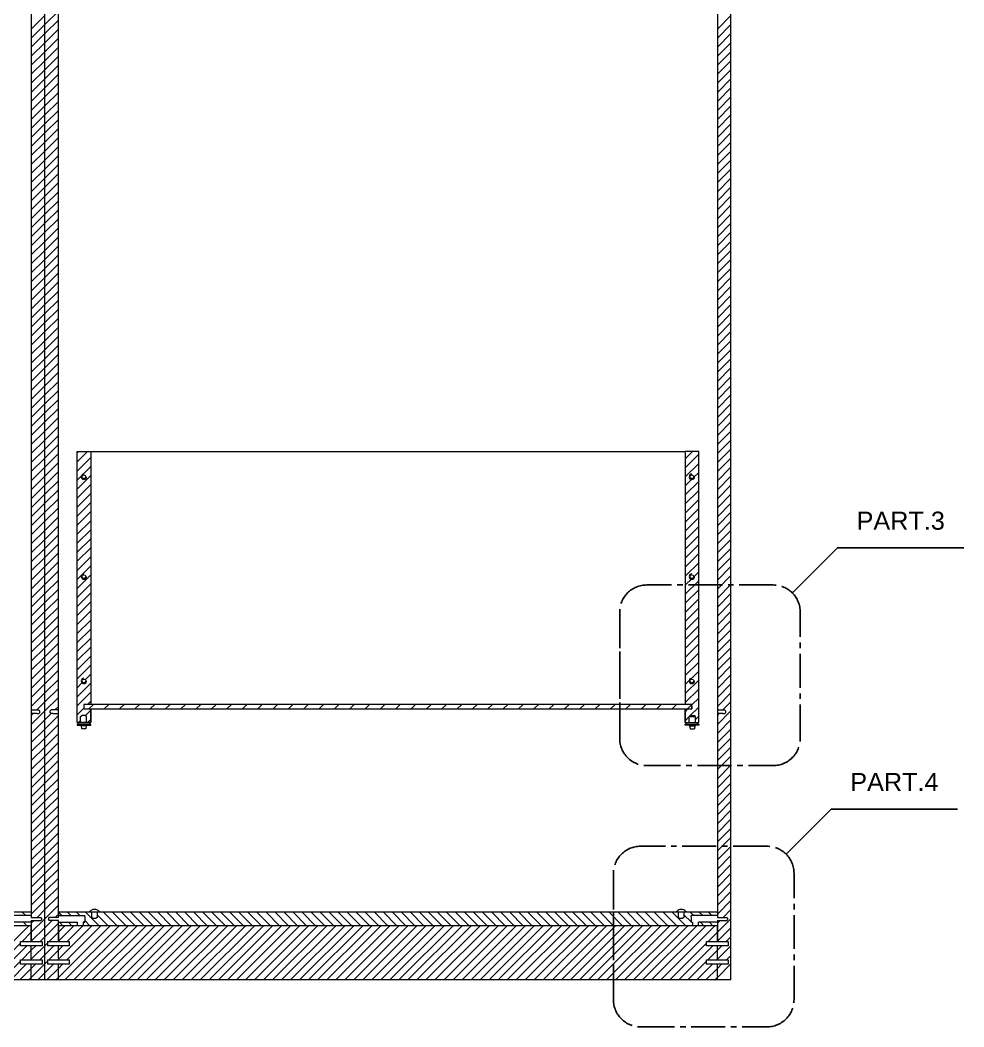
# Model space of a CAD drawing. Header units: millimetres. Extents: x -1233 to 3094, y -223 to 1764.
# Drawn here: x -635.5 to -531, y 1300.2 to 1411.6 of the extents above; entities that cross this region are included whole.
import ezdxf
from ezdxf.enums import TextEntityAlignment as Align

# ---------------------------------------------------------------- set-up
doc = ezdxf.new("R2010")
doc.units = ezdxf.units.MM
doc.linetypes.add('CENTER2', pattern=[1.125, 0.75, -0.125, 0.125, -0.125])
doc.layers.get('0').update_dxf_attribs({"color": 8})
doc.layers.add('A-SECT A-MCUT', color=7, linetype='Continuous', lineweight=35)
for name, color, linetype in [('Campiture', 1, 'Continuous'), ('filatura', 8, 'Continuous'), ('Incastri', 4, 'Continuous')]:
    doc.layers.add(name, color=color, linetype=linetype)
doc.styles.add('ARIAL', font='Arial.ttf')

msp = doc.modelspace()

# ---------------------------------------------------------------- hatches: boundary and pattern name
h = msp.add_hatch()
h.set_pattern_fill('JIS_WOOD', color=175, scale=1.7)
h.set_pattern_definition([(45, (-1202.6232, 522.6886), (-0.85, 0.85), [])])
h.paths.add_polyline_path([(-561.13, 1335.68), (-561.13, 1335.88), (-628.48, 1335.88), (-628.48, 1335.38), (-627.73, 1335.38), (-561.88, 1335.38), (-561.13, 1335.38)])

# ---------------------------------------------------------------- linework, layer by layer
for p, q in [((-632.81, 1311.37), (-632.81, 1506.57)), ((-556.81, 1311.37), (-556.81, 1506.57)), ((-556.81, 1311.37), (-556.81, 1506.57)), ((-634.31, 1505.65), (-634.31, 1334.86)), ((-558.31, 1505.65), (-558.31, 1335.26)), ((-631.31, 1409.72), (-631.31, 1456.64)), ((-631.31, 1408.22), (-631.31, 1409.72)), ((-631.31, 1361.29), (-631.31, 1408.22)), ((-629.23, 1333.88), (-629.23, 1363.88)), ((-629.23, 1363.88), (-627.73, 1363.88)), ((-627.73, 1363.88), (-627.73, 1345.58)), ((-627.73, 1363.88), (-561.88, 1363.88)), ((-560.38, 1363.88), (-561.88, 1363.88)), ((-561.88, 1363.88), (-561.88, 1345.58)), ((-560.38, 1333.88), (-560.38, 1363.88)), ((-631.31, 1359.79), (-631.31, 1361.29)), ((-631.31, 1335.26), (-631.31, 1359.79)), ((-627.73, 1345.58), (-627.73, 1336.68)), ((-561.88, 1345.58), (-561.88, 1336.68)), ((-627.73, 1336.68), (-627.73, 1335.88)), ((-561.88, 1336.68), (-561.88, 1335.88)), ((-634.31, 1334.86), (-634.31, 1312.28)), ((-631.31, 1312.28), (-631.31, 1335.26)), ((-628.48, 1335.38), (-628.48, 1335.38)), ((-627.73, 1335.38), (-627.73, 1334.78)), ((-627.73, 1333.88), (-627.73, 1335.38)), ((-627.73, 1334.78), (-627.73, 1334.58)), ((-627.73, 1334.58), (-627.73, 1334.38)), ((-627.73, 1334.38), (-627.73, 1333.88)), ((-561.88, 1335.38), (-561.88, 1334.78)), ((-561.88, 1333.88), (-561.88, 1335.38)), ((-561.88, 1334.78), (-561.88, 1334.58)), ((-561.88, 1334.58), (-561.88, 1334.38)), ((-561.88, 1334.38), (-561.88, 1333.88)), ((-561.13, 1335.38), (-561.13, 1335.38)), ((-558.31, 1335.26), (-558.31, 1312.28)), ((-627.73, 1333.88), (-629.23, 1333.88)), ((-561.88, 1333.88), (-560.38, 1333.88)), ((-634.31, 1312.87), (-707.31, 1312.87)), ((-631.31, 1312.28), (-631.31, 1312.87)), ((-631.31, 1312.87), (-631.31, 1312.49)), ((-627.81, 1312.87), (-631.31, 1312.87)), ((-558.31, 1312.87), (-631.31, 1312.87)), ((-626.81, 1312.87), (-627.81, 1312.87)), ((-627.61, 1312.87), (-627.81, 1312.87)), ((-634.31, 1311.37), (-707.31, 1311.37)), ((-634.31, 1311.95), (-634.31, 1311.37)), ((-634.31, 1309.64), (-634.31, 1311.37)), ((-634.31, 1311.37), (-634.31, 1309.64)), ((-632.81, 1305.37), (-632.81, 1311.37)), ((-632.81, 1305.37), (-632.81, 1311.37)), ((-631.31, 1311.37), (-631.31, 1311.95)), ((-631.31, 1309.64), (-631.31, 1311.95)), ((-631.31, 1311.37), (-631.31, 1309.64)), ((-631.31, 1311.37), (-631.31, 1309.64)), ((-558.31, 1311.37), (-631.31, 1311.37)), ((-558.31, 1311.95), (-558.31, 1311.37)), ((-558.31, 1309.64), (-558.31, 1311.37)), ((-558.31, 1311.37), (-558.31, 1309.64)), ((-556.81, 1305.37), (-556.81, 1311.37)), ((-556.81, 1305.37), (-556.81, 1311.37)), ((-634.31, 1307.6), (-634.31, 1309.14)), ((-631.31, 1307.77), (-631.31, 1309.14)), ((-558.31, 1307.6), (-558.31, 1309.14)), ((-631.31, 1307.77), (-631.31, 1307.6)), ((-634.31, 1305.37), (-634.31, 1307.1)), ((-631.31, 1305.37), (-631.31, 1307.1)), ((-631.31, 1305.37), (-631.31, 1307.1)), ((-558.31, 1305.37), (-558.31, 1307.1)), ((-632.81, 1305.37), (-708.81, 1305.37)), ((-556.81, 1305.37), (-632.81, 1305.37))]:
    msp.add_line(p, q)
at = {"color": 175, "linetype": 'Continuous'}
for p, q in [((-629.23, 1363.72), (-629.07, 1363.88)), ((-629.23, 1362.72), (-628.07, 1363.88)), ((-561.88, 1363.07), (-561.07, 1363.88)), ((-561.88, 1362.07), (-560.38, 1363.57)), ((-629.23, 1361.72), (-627.73, 1363.22)), ((-561.88, 1361.07), (-560.38, 1362.57)), ((-629.23, 1360.72), (-627.73, 1362.22)), ((-629.23, 1359.72), (-627.73, 1361.22)), ((-560.94, 1361.01), (-560.38, 1361.57)), ((-629.23, 1358.72), (-627.73, 1360.22)), ((-561.88, 1360.07), (-561.06, 1360.89)), ((-561.88, 1359.07), (-560.38, 1360.57)), ((-629.23, 1357.72), (-627.73, 1359.22)), ((-561.88, 1358.07), (-560.38, 1359.57)), ((-629.23, 1356.72), (-627.73, 1358.22)), ((-561.88, 1357.07), (-560.38, 1358.57)), ((-629.23, 1355.72), (-627.73, 1357.22)), ((-561.88, 1356.07), (-560.38, 1357.57)), ((-629.23, 1354.72), (-627.73, 1356.22)), ((-561.88, 1355.07), (-560.38, 1356.57)), ((-561.88, 1354.07), (-560.38, 1355.57)), ((-629.23, 1353.72), (-627.73, 1355.22)), ((-561.88, 1353.07), (-560.38, 1354.57)), ((-629.23, 1352.72), (-627.73, 1354.22)), ((-561.88, 1352.07), (-560.38, 1353.57)), ((-629.23, 1351.72), (-627.73, 1353.22)), ((-629.23, 1350.72), (-627.73, 1352.22)), ((-561.88, 1351.07), (-560.38, 1352.57)), ((-629.23, 1349.72), (-627.73, 1351.22)), ((-561.88, 1350.07), (-560.38, 1351.57)), ((-629.23, 1348.72), (-627.73, 1350.22)), ((-560.93, 1350.02), (-560.38, 1350.57)), ((-629.23, 1347.72), (-627.73, 1349.22)), ((-561.88, 1349.07), (-561.12, 1349.83)), ((-561.88, 1348.07), (-560.38, 1349.57)), ((-629.23, 1346.72), (-627.73, 1348.22)), ((-561.88, 1347.07), (-560.38, 1348.57)), ((-629.23, 1345.72), (-627.73, 1347.22)), ((-561.88, 1346.07), (-560.38, 1347.57)), ((-629.23, 1344.72), (-627.73, 1346.22)), ((-561.88, 1345.07), (-560.38, 1346.57)), ((-561.88, 1344.07), (-560.38, 1345.57)), ((-629.23, 1343.72), (-627.73, 1345.22)), ((-561.88, 1343.07), (-560.38, 1344.57)), ((-629.23, 1342.72), (-627.73, 1344.22)), ((-561.88, 1342.07), (-560.38, 1343.57)), ((-629.23, 1341.72), (-627.73, 1343.22)), ((-629.23, 1340.72), (-627.73, 1342.22)), ((-561.88, 1341.07), (-560.38, 1342.57)), ((-629.23, 1339.72), (-627.73, 1341.22)), ((-561.88, 1340.07), (-560.38, 1341.57)), ((-629.23, 1338.72), (-627.73, 1340.22)), ((-561.88, 1339.07), (-560.38, 1340.57)), ((-628.34, 1338.61), (-627.73, 1339.22)), ((-561.88, 1338.07), (-560.38, 1339.57)), ((-629.23, 1337.72), (-628.62, 1338.33)), ((-629.23, 1336.72), (-627.73, 1338.22)), ((-561.88, 1337.07), (-560.38, 1338.57)), ((-629.23, 1335.72), (-627.73, 1337.22)), ((-561.88, 1336.07), (-560.38, 1337.57)), ((-628.07, 1335.88), (-627.73, 1336.22)), ((-561.39, 1334.56), (-560.38, 1335.57)), ((-561.13, 1335.82), (-560.38, 1336.57)), ((-634.31, 1334.65), (-634.1, 1334.86)), ((-629.23, 1334.72), (-628.48, 1335.47)), ((-628.33, 1334.62), (-627.73, 1335.22)), ((-561.88, 1335.07), (-561.57, 1335.38)), ((-561.88, 1334.07), (-561.42, 1334.53)), ((-560.75, 1334.2), (-560.38, 1334.57)), ((-629.07, 1333.88), (-628.86, 1334.09)), ((-628.07, 1333.88), (-627.73, 1334.22)), ((-628.59, 1311.37), (-628.56, 1311.39)), ((-634.32, 1309.64), (-634.31, 1309.65)), ((-631.32, 1309.64), (-631.31, 1309.65)), ((-558.32, 1309.64), (-558.31, 1309.65)), ((-634.36, 1307.6), (-634.31, 1307.65)), ((-631.36, 1307.6), (-631.31, 1307.65)), ((-558.36, 1307.6), (-558.31, 1307.65))]:
    msp.add_line(p, q, dxfattribs=at)
at = {"linetype": 'Continuous'}
msp.add_line((-558.31, 1334.65), (-558.1, 1334.86), dxfattribs=at)
msp.add_lwpolyline([(-561.13, 1335.68), (-561.13, 1335.38), (-561.13, 1335.88), (-628.48, 1335.88), (-628.48, 1335.38), (-627.73, 1335.38), (-561.88, 1335.38), (-561.13, 1335.38), (-561.13, 1335.38)])
at = {"layer": 'A-SECT A-MCUT'}
for p, q in [((-545, 1353.22), (-550, 1348.22)), ((-545, 1353.22), (-531, 1353.22)), ((-545.7, 1324.29), (-550.7, 1319.29)), ((-545.7, 1324.29), (-531.7, 1324.29))]:
    msp.add_line(p, q, dxfattribs=at)
at = {"layer": 'A-SECT A-MCUT', "linetype": 'CENTER2', "ltscale": 5}
for points in [[(-569.13, 1332.1, 0.414214), (-566.13, 1329.1), (-552.13, 1329.1, 0.414214), (-549.13, 1332.1), (-549.13, 1346.1, 0.414214), (-552.13, 1349.1), (-566.13, 1349.1, 0.414214), (-569.13, 1346.1), (-569.13, 1332.1), (-569.13, 1346.1)], [(-569.82, 1303.17, 0.414214), (-566.82, 1300.17), (-552.82, 1300.17, 0.414214), (-549.82, 1303.17), (-549.82, 1317.17, 0.414214), (-552.82, 1320.17), (-566.82, 1320.17, 0.414214), (-569.82, 1317.17), (-569.82, 1303.17), (-569.82, 1317.17)]]:
    msp.add_lwpolyline(points, format="xyb", dxfattribs=at)
at = {"layer": 'Campiture'}
msp.add_line((-632.81, 1311.37), (-632.81, 1506.57), dxfattribs=at)
at = {"layer": 'Campiture', "linetype": 'Continuous'}
for p, q in [((-632.81, 1411.15), (-631.31, 1412.65)), ((-634.31, 1410.65), (-632.81, 1412.15)), ((-632.81, 1410.15), (-631.31, 1411.65)), ((-558.31, 1410.65), (-556.81, 1412.15)), ((-634.31, 1409.65), (-632.81, 1411.15)), ((-632.81, 1409.15), (-631.31, 1410.65)), ((-558.31, 1409.65), (-556.81, 1411.15)), ((-634.31, 1408.65), (-632.81, 1410.15)), ((-634.31, 1407.65), (-632.81, 1409.15)), ((-632.81, 1408.15), (-631.31, 1409.65)), ((-558.31, 1408.65), (-556.81, 1410.15)), ((-558.31, 1407.65), (-556.81, 1409.15)), ((-634.31, 1406.65), (-632.81, 1408.15)), ((-632.81, 1407.15), (-631.31, 1408.65)), ((-558.31, 1406.65), (-556.81, 1408.15)), ((-634.31, 1405.65), (-632.81, 1407.15)), ((-632.81, 1406.15), (-631.31, 1407.65)), ((-558.31, 1405.65), (-556.81, 1407.15)), ((-634.31, 1404.65), (-632.81, 1406.15)), ((-632.81, 1405.15), (-631.31, 1406.65)), ((-558.31, 1404.65), (-556.81, 1406.15)), ((-634.31, 1403.65), (-632.81, 1405.15)), ((-632.81, 1404.15), (-631.31, 1405.65)), ((-632.81, 1403.15), (-631.31, 1404.65)), ((-558.31, 1403.65), (-556.81, 1405.15)), ((-634.31, 1402.65), (-632.81, 1404.15)), ((-632.81, 1402.15), (-631.31, 1403.65)), ((-558.31, 1402.65), (-556.81, 1404.15)), ((-634.31, 1401.65), (-632.81, 1403.15)), ((-632.81, 1401.15), (-631.31, 1402.65)), ((-558.31, 1401.65), (-556.81, 1403.15)), ((-634.31, 1400.65), (-632.81, 1402.15)), ((-632.81, 1400.15), (-631.31, 1401.65)), ((-558.31, 1400.65), (-556.81, 1402.15)), ((-634.31, 1399.65), (-632.81, 1401.15)), ((-632.81, 1399.15), (-631.31, 1400.65)), ((-558.31, 1399.65), (-556.81, 1401.15)), ((-634.31, 1398.65), (-632.81, 1400.15)), ((-634.31, 1397.65), (-632.81, 1399.15)), ((-632.81, 1398.15), (-631.31, 1399.65)), ((-558.31, 1398.65), (-556.81, 1400.15)), ((-558.31, 1397.65), (-556.81, 1399.15)), ((-634.31, 1396.65), (-632.81, 1398.15)), ((-632.81, 1397.15), (-631.31, 1398.65)), ((-558.31, 1396.65), (-556.81, 1398.15)), ((-634.31, 1395.65), (-632.81, 1397.15)), ((-632.81, 1396.15), (-631.31, 1397.65)), ((-558.31, 1395.65), (-556.81, 1397.15)), ((-634.31, 1394.65), (-632.81, 1396.15)), ((-632.81, 1395.15), (-631.31, 1396.65)), ((-558.31, 1394.65), (-556.81, 1396.15)), ((-634.31, 1393.65), (-632.81, 1395.15)), ((-632.81, 1394.15), (-631.31, 1395.65)), ((-632.81, 1393.15), (-631.31, 1394.65)), ((-558.31, 1393.65), (-556.81, 1395.15)), ((-634.31, 1392.65), (-632.81, 1394.15)), ((-632.81, 1392.15), (-631.31, 1393.65)), ((-558.31, 1392.65), (-556.81, 1394.15)), ((-634.31, 1391.65), (-632.81, 1393.15)), ((-632.81, 1391.15), (-631.31, 1392.65)), ((-558.31, 1391.65), (-556.81, 1393.15)), ((-634.31, 1390.65), (-632.81, 1392.15)), ((-632.81, 1390.15), (-631.31, 1391.65)), ((-558.31, 1390.65), (-556.81, 1392.15)), ((-634.31, 1389.65), (-632.81, 1391.15)), ((-634.31, 1388.65), (-632.81, 1390.15)), ((-632.81, 1389.15), (-631.31, 1390.65)), ((-558.31, 1389.65), (-556.81, 1391.15)), ((-558.31, 1388.65), (-556.81, 1390.15)), ((-634.31, 1387.65), (-632.81, 1389.15)), ((-632.81, 1388.15), (-631.31, 1389.65)), ((-558.31, 1387.65), (-556.81, 1389.15)), ((-634.31, 1386.65), (-632.81, 1388.15)), ((-632.81, 1387.15), (-631.31, 1388.65)), ((-558.31, 1386.65), (-556.81, 1388.15)), ((-634.31, 1385.65), (-632.81, 1387.15)), ((-632.81, 1386.15), (-631.31, 1387.65)), ((-558.31, 1385.65), (-556.81, 1387.15)), ((-634.31, 1384.65), (-632.81, 1386.15)), ((-632.81, 1385.15), (-631.31, 1386.65)), ((-558.31, 1384.65), (-556.81, 1386.15)), ((-634.31, 1383.65), (-632.81, 1385.15)), ((-632.81, 1384.15), (-631.31, 1385.65)), ((-632.81, 1383.15), (-631.31, 1384.65)), ((-558.31, 1383.65), (-556.81, 1385.15)), ((-634.31, 1382.65), (-632.81, 1384.15)), ((-632.81, 1382.15), (-631.31, 1383.65)), ((-558.31, 1382.65), (-556.81, 1384.15)), ((-634.31, 1381.65), (-632.81, 1383.15)), ((-632.81, 1381.15), (-631.31, 1382.65)), ((-558.31, 1381.65), (-556.81, 1383.15)), ((-634.31, 1380.65), (-632.81, 1382.15)), ((-632.81, 1380.15), (-631.31, 1381.65)), ((-558.31, 1380.65), (-556.81, 1382.15)), ((-634.31, 1379.65), (-632.81, 1381.15)), ((-634.31, 1378.65), (-632.81, 1380.15)), ((-632.81, 1379.15), (-631.31, 1380.65)), ((-558.31, 1379.65), (-556.81, 1381.15)), ((-558.31, 1378.65), (-556.81, 1380.15)), ((-634.31, 1377.65), (-632.81, 1379.15)), ((-632.81, 1378.15), (-631.31, 1379.65)), ((-558.31, 1377.65), (-556.81, 1379.15)), ((-634.31, 1376.65), (-632.81, 1378.15)), ((-632.81, 1377.15), (-631.31, 1378.65)), ((-558.31, 1376.65), (-556.81, 1378.15)), ((-634.31, 1375.65), (-632.81, 1377.15)), ((-632.81, 1376.15), (-631.31, 1377.65)), ((-558.31, 1375.65), (-556.81, 1377.15)), ((-634.31, 1374.65), (-632.81, 1376.15)), ((-632.81, 1375.15), (-631.31, 1376.65)), ((-632.81, 1374.15), (-631.31, 1375.65)), ((-558.31, 1374.65), (-556.81, 1376.15)), ((-634.31, 1373.65), (-632.81, 1375.15)), ((-632.81, 1373.15), (-631.31, 1374.65)), ((-558.31, 1373.65), (-556.81, 1375.15)), ((-634.31, 1372.65), (-632.81, 1374.15)), ((-632.81, 1372.15), (-631.31, 1373.65)), ((-558.31, 1372.65), (-556.81, 1374.15)), ((-634.31, 1371.65), (-632.81, 1373.15)), ((-632.81, 1371.15), (-631.31, 1372.65)), ((-558.31, 1371.65), (-556.81, 1373.15)), ((-634.31, 1370.65), (-632.81, 1372.15)), ((-632.81, 1370.15), (-631.31, 1371.65)), ((-558.31, 1370.65), (-556.81, 1372.15)), ((-634.31, 1369.65), (-632.81, 1371.15)), ((-634.31, 1368.65), (-632.81, 1370.15)), ((-632.81, 1369.15), (-631.31, 1370.65)), ((-558.31, 1369.65), (-556.81, 1371.15)), ((-558.31, 1368.65), (-556.81, 1370.15)), ((-634.31, 1367.65), (-632.81, 1369.15)), ((-632.81, 1368.15), (-631.31, 1369.65)), ((-558.31, 1367.65), (-556.81, 1369.15)), ((-634.31, 1366.65), (-632.81, 1368.15)), ((-632.81, 1367.15), (-631.31, 1368.65)), ((-558.31, 1366.65), (-556.81, 1368.15)), ((-634.31, 1365.65), (-632.81, 1367.15)), ((-632.81, 1366.15), (-631.31, 1367.65)), ((-558.31, 1365.65), (-556.81, 1367.15)), ((-634.31, 1364.65), (-632.81, 1366.15)), ((-632.81, 1365.15), (-631.31, 1366.65)), ((-632.81, 1364.15), (-631.31, 1365.65)), ((-558.31, 1364.65), (-556.81, 1366.15)), ((-634.31, 1363.65), (-632.81, 1365.15)), ((-632.81, 1363.15), (-631.31, 1364.65)), ((-558.31, 1363.65), (-556.81, 1365.15)), ((-634.31, 1362.65), (-632.81, 1364.15)), ((-632.81, 1362.15), (-631.31, 1363.65)), ((-558.31, 1362.65), (-556.81, 1364.15)), ((-634.31, 1361.65), (-632.81, 1363.15)), ((-632.81, 1361.15), (-631.31, 1362.65)), ((-558.31, 1361.65), (-556.81, 1363.15)), ((-634.31, 1360.65), (-632.81, 1362.15)), ((-634.31, 1359.65), (-632.81, 1361.15)), ((-632.81, 1360.15), (-631.31, 1361.65)), ((-558.31, 1360.65), (-556.81, 1362.15)), ((-558.31, 1359.65), (-556.81, 1361.15)), ((-634.31, 1358.65), (-632.81, 1360.15)), ((-632.81, 1359.15), (-631.31, 1360.65)), ((-558.31, 1358.65), (-556.81, 1360.15)), ((-634.31, 1357.65), (-632.81, 1359.15)), ((-632.81, 1358.15), (-631.31, 1359.65)), ((-558.31, 1357.65), (-556.81, 1359.15)), ((-634.31, 1356.65), (-632.81, 1358.15)), ((-632.81, 1357.15), (-631.31, 1358.65)), ((-558.31, 1356.65), (-556.81, 1358.15)), ((-634.31, 1355.65), (-632.81, 1357.15)), ((-632.81, 1356.15), (-631.31, 1357.65)), ((-558.31, 1355.65), (-556.81, 1357.15)), ((-634.31, 1354.65), (-632.81, 1356.15)), ((-632.81, 1355.15), (-631.31, 1356.65)), ((-632.81, 1354.15), (-631.31, 1355.65)), ((-558.31, 1354.65), (-556.81, 1356.15)), ((-634.31, 1353.65), (-632.81, 1355.15)), ((-632.81, 1353.15), (-631.31, 1354.65)), ((-558.31, 1353.65), (-556.81, 1355.15)), ((-634.31, 1352.65), (-632.81, 1354.15)), ((-632.81, 1352.15), (-631.31, 1353.65)), ((-558.31, 1352.65), (-556.81, 1354.15)), ((-634.31, 1351.65), (-632.81, 1353.15)), ((-632.81, 1351.15), (-631.31, 1352.65)), ((-558.31, 1351.65), (-556.81, 1353.15)), ((-634.31, 1350.65), (-632.81, 1352.15)), ((-634.31, 1349.65), (-632.81, 1351.15)), ((-632.81, 1350.15), (-631.31, 1351.65)), ((-558.31, 1350.65), (-556.81, 1352.15)), ((-558.31, 1349.65), (-556.81, 1351.15)), ((-634.31, 1348.65), (-632.81, 1350.15)), ((-632.81, 1349.15), (-631.31, 1350.65)), ((-558.31, 1348.65), (-556.81, 1350.15)), ((-634.31, 1347.65), (-632.81, 1349.15)), ((-632.81, 1348.15), (-631.31, 1349.65)), ((-558.31, 1347.65), (-556.81, 1349.15)), ((-634.31, 1346.65), (-632.81, 1348.15)), ((-632.81, 1347.15), (-631.31, 1348.65)), ((-558.31, 1346.65), (-556.81, 1348.15)), ((-634.31, 1345.65), (-632.81, 1347.15)), ((-632.81, 1346.15), (-631.31, 1347.65)), ((-632.81, 1345.15), (-631.31, 1346.65)), ((-558.31, 1345.65), (-556.81, 1347.15)), ((-634.31, 1344.65), (-632.81, 1346.15)), ((-632.81, 1344.15), (-631.31, 1345.65)), ((-558.31, 1344.65), (-556.81, 1346.15)), ((-634.31, 1343.65), (-632.81, 1345.15)), ((-632.81, 1343.15), (-631.31, 1344.65)), ((-558.31, 1343.65), (-556.81, 1345.15)), ((-634.31, 1342.65), (-632.81, 1344.15)), ((-632.81, 1342.15), (-631.31, 1343.65)), ((-558.31, 1342.65), (-556.81, 1344.15)), ((-634.31, 1341.65), (-632.81, 1343.15)), ((-632.81, 1341.15), (-631.31, 1342.65)), ((-558.31, 1341.65), (-556.81, 1343.15)), ((-634.31, 1340.65), (-632.81, 1342.15)), ((-634.31, 1339.65), (-632.81, 1341.15)), ((-632.81, 1340.15), (-631.31, 1341.65)), ((-558.31, 1340.65), (-556.81, 1342.15)), ((-558.31, 1339.65), (-556.81, 1341.15)), ((-634.31, 1338.65), (-632.81, 1340.15)), ((-632.81, 1339.15), (-631.31, 1340.65)), ((-558.31, 1338.65), (-556.81, 1340.15)), ((-634.31, 1337.65), (-632.81, 1339.15)), ((-632.81, 1338.15), (-631.31, 1339.65)), ((-558.31, 1337.65), (-556.81, 1339.15)), ((-634.31, 1336.65), (-632.81, 1338.15)), ((-632.81, 1337.15), (-631.31, 1338.65)), ((-558.31, 1336.65), (-556.81, 1338.15)), ((-634.31, 1335.65), (-632.81, 1337.15)), ((-632.81, 1336.15), (-631.31, 1337.65)), ((-632.81, 1335.15), (-631.31, 1336.65)), ((-558.31, 1335.65), (-556.81, 1337.15)), ((-633.7, 1335.26), (-632.81, 1336.15)), ((-631.7, 1335.26), (-631.31, 1335.65)), ((-557.7, 1335.26), (-556.81, 1336.15)), ((-634.31, 1333.65), (-632.81, 1335.15)), ((-632.81, 1334.15), (-632.1, 1334.86)), ((-632.81, 1333.15), (-631.31, 1334.65)), ((-558.31, 1333.65), (-556.81, 1335.15)), ((-634.31, 1332.65), (-632.81, 1334.15)), ((-632.81, 1332.15), (-631.31, 1333.65)), ((-558.31, 1332.65), (-556.81, 1334.15)), ((-634.31, 1331.65), (-632.81, 1333.15)), ((-632.81, 1331.15), (-631.31, 1332.65)), ((-558.31, 1331.65), (-556.81, 1333.15)), ((-634.31, 1330.65), (-632.81, 1332.15)), ((-634.31, 1329.65), (-632.81, 1331.15)), ((-632.81, 1330.15), (-631.31, 1331.65)), ((-558.31, 1330.65), (-556.81, 1332.15)), ((-558.31, 1329.65), (-556.81, 1331.15)), ((-634.31, 1328.65), (-632.81, 1330.15)), ((-632.81, 1329.15), (-631.31, 1330.65)), ((-558.31, 1328.65), (-556.81, 1330.15)), ((-634.31, 1327.65), (-632.81, 1329.15)), ((-632.81, 1328.15), (-631.31, 1329.65)), ((-558.31, 1327.65), (-556.81, 1329.15)), ((-634.31, 1326.65), (-632.81, 1328.15)), ((-632.81, 1327.15), (-631.31, 1328.65)), ((-558.31, 1326.65), (-556.81, 1328.15)), ((-634.31, 1325.65), (-632.81, 1327.15)), ((-632.81, 1326.15), (-631.31, 1327.65)), ((-632.81, 1325.15), (-631.31, 1326.65)), ((-558.31, 1325.65), (-556.81, 1327.15)), ((-634.31, 1324.65), (-632.81, 1326.15)), ((-632.81, 1324.15), (-631.31, 1325.65)), ((-558.31, 1324.65), (-556.81, 1326.15)), ((-634.31, 1323.65), (-632.81, 1325.15)), ((-632.81, 1323.15), (-631.31, 1324.65)), ((-558.31, 1323.65), (-556.81, 1325.15)), ((-634.31, 1322.65), (-632.81, 1324.15)), ((-632.81, 1322.15), (-631.31, 1323.65)), ((-558.31, 1322.65), (-556.81, 1324.15)), ((-634.31, 1321.65), (-632.81, 1323.15)), ((-634.31, 1320.65), (-632.81, 1322.15)), ((-632.81, 1321.15), (-631.31, 1322.65)), ((-558.31, 1321.65), (-556.81, 1323.15)), ((-558.31, 1320.65), (-556.81, 1322.15)), ((-634.31, 1319.65), (-632.81, 1321.15)), ((-632.81, 1320.15), (-631.31, 1321.65)), ((-558.31, 1319.65), (-556.81, 1321.15)), ((-634.31, 1318.65), (-632.81, 1320.15)), ((-632.81, 1319.15), (-631.31, 1320.65)), ((-558.31, 1318.65), (-556.81, 1320.15)), ((-634.31, 1317.65), (-632.81, 1319.15)), ((-632.81, 1318.15), (-631.31, 1319.65)), ((-558.31, 1317.65), (-556.81, 1319.15)), ((-634.31, 1316.65), (-632.81, 1318.15)), ((-632.81, 1317.15), (-631.31, 1318.65)), ((-558.31, 1316.65), (-556.81, 1318.15)), ((-634.31, 1315.65), (-632.81, 1317.15)), ((-632.81, 1316.15), (-631.31, 1317.65)), ((-632.81, 1315.15), (-631.31, 1316.65)), ((-558.31, 1315.65), (-556.81, 1317.15)), ((-634.31, 1314.65), (-632.81, 1316.15)), ((-632.81, 1314.15), (-631.31, 1315.65)), ((-558.31, 1314.65), (-556.81, 1316.15)), ((-634.31, 1313.65), (-632.81, 1315.15)), ((-632.81, 1313.15), (-631.31, 1314.65)), ((-558.31, 1313.65), (-556.81, 1315.15)), ((-634.31, 1312.65), (-632.81, 1314.15)), ((-632.81, 1312.15), (-631.31, 1313.65)), ((-558.31, 1312.65), (-556.81, 1314.15)), ((-634.93, 1312.49), (-635.31, 1312.87)), ((-634.31, 1310.65), (-632.81, 1312.15)), ((-633.67, 1312.28), (-632.81, 1313.15)), ((-631.67, 1312.28), (-631.31, 1312.65)), ((-630.93, 1312.49), (-631.31, 1312.87)), ((-629.93, 1312.49), (-630.31, 1312.87)), ((-628.93, 1312.49), (-629.31, 1312.87)), ((-626.81, 1311.37), (-628.31, 1312.87)), ((-625.81, 1311.37), (-627.01, 1312.57)), ((-624.81, 1311.37), (-626.31, 1312.87)), ((-623.81, 1311.37), (-625.31, 1312.87)), ((-622.81, 1311.37), (-624.31, 1312.87)), ((-621.81, 1311.37), (-623.31, 1312.87)), ((-620.81, 1311.37), (-622.31, 1312.87)), ((-619.81, 1311.37), (-621.31, 1312.87)), ((-618.81, 1311.37), (-620.31, 1312.87)), ((-617.81, 1311.37), (-619.31, 1312.87)), ((-616.81, 1311.37), (-618.31, 1312.87)), ((-615.81, 1311.37), (-617.31, 1312.87)), ((-614.81, 1311.37), (-616.31, 1312.87)), ((-613.81, 1311.37), (-615.31, 1312.87)), ((-612.81, 1311.37), (-614.31, 1312.87)), ((-611.81, 1311.37), (-613.31, 1312.87)), ((-610.81, 1311.37), (-612.31, 1312.87)), ((-609.81, 1311.37), (-611.31, 1312.87)), ((-608.81, 1311.37), (-610.31, 1312.87)), ((-607.81, 1311.37), (-609.31, 1312.87)), ((-606.81, 1311.37), (-608.31, 1312.87)), ((-605.81, 1311.37), (-607.31, 1312.87)), ((-604.81, 1311.37), (-606.31, 1312.87)), ((-603.81, 1311.37), (-605.31, 1312.87)), ((-602.81, 1311.37), (-604.31, 1312.87)), ((-601.81, 1311.37), (-603.31, 1312.87)), ((-600.81, 1311.37), (-602.31, 1312.87)), ((-599.81, 1311.37), (-601.31, 1312.87)), ((-598.81, 1311.37), (-600.31, 1312.87)), ((-597.81, 1311.37), (-599.31, 1312.87)), ((-596.81, 1311.37), (-598.31, 1312.87)), ((-595.81, 1311.37), (-597.31, 1312.87)), ((-594.81, 1311.37), (-596.31, 1312.87)), ((-593.81, 1311.37), (-595.31, 1312.87)), ((-592.81, 1311.37), (-594.31, 1312.87)), ((-591.81, 1311.37), (-593.31, 1312.87)), ((-590.81, 1311.37), (-592.31, 1312.87)), ((-589.81, 1311.37), (-591.31, 1312.87)), ((-588.81, 1311.37), (-590.31, 1312.87)), ((-587.81, 1311.37), (-589.31, 1312.87)), ((-586.81, 1311.37), (-588.31, 1312.87)), ((-585.81, 1311.37), (-587.31, 1312.87)), ((-584.81, 1311.37), (-586.31, 1312.87)), ((-583.81, 1311.37), (-585.31, 1312.87)), ((-582.81, 1311.37), (-584.31, 1312.87)), ((-581.81, 1311.37), (-583.31, 1312.87)), ((-580.81, 1311.37), (-582.31, 1312.87)), ((-579.81, 1311.37), (-581.31, 1312.87)), ((-578.81, 1311.37), (-580.31, 1312.87)), ((-577.81, 1311.37), (-579.31, 1312.87)), ((-576.81, 1311.37), (-578.31, 1312.87)), ((-575.81, 1311.37), (-577.31, 1312.87)), ((-574.81, 1311.37), (-576.31, 1312.87)), ((-573.81, 1311.37), (-575.31, 1312.87)), ((-572.81, 1311.37), (-574.31, 1312.87)), ((-571.81, 1311.37), (-573.31, 1312.87)), ((-570.81, 1311.37), (-572.31, 1312.87)), ((-569.81, 1311.37), (-571.31, 1312.87)), ((-568.81, 1311.37), (-570.31, 1312.87)), ((-567.81, 1311.37), (-569.31, 1312.87)), ((-566.81, 1311.37), (-568.31, 1312.87)), ((-565.81, 1311.37), (-567.31, 1312.87)), ((-564.81, 1311.37), (-566.31, 1312.87)), ((-563.81, 1311.37), (-565.31, 1312.87)), ((-562.81, 1311.37), (-564.31, 1312.87)), ((-561.81, 1311.37), (-563.31, 1312.87)), ((-561.23, 1311.79), (-562.01, 1312.57)), ((-560.93, 1312.49), (-561.31, 1312.87)), ((-559.93, 1312.49), (-560.31, 1312.87)), ((-558.93, 1312.49), (-559.31, 1312.87)), ((-558.31, 1310.65), (-556.81, 1312.15)), ((-557.67, 1312.28), (-556.81, 1313.15)), ((-640.59, 1305.37), (-634.59, 1311.37)), ((-634.81, 1311.37), (-635.19, 1311.75)), ((-634.31, 1311.65), (-634, 1311.95)), ((-634.31, 1309.65), (-632.81, 1311.15)), ((-632.81, 1311.15), (-632, 1311.95)), ((-632.81, 1310.15), (-631.31, 1311.65)), ((-631.31, 1310.65), (-630.59, 1311.37)), ((-631.31, 1309.65), (-629.59, 1311.37)), ((-631.31, 1307.65), (-627.59, 1311.37)), ((-631.31, 1305.65), (-625.59, 1311.37)), ((-630.81, 1311.37), (-631.19, 1311.75)), ((-630.59, 1305.37), (-624.59, 1311.37)), ((-630.36, 1307.6), (-626.59, 1311.37)), ((-630.32, 1309.64), (-628.59, 1311.37)), ((-629.81, 1311.37), (-630.19, 1311.75)), ((-629.59, 1305.37), (-623.59, 1311.37)), ((-628.59, 1305.37), (-622.59, 1311.37)), ((-627.81, 1311.37), (-628.39, 1311.94)), ((-627.59, 1305.37), (-621.59, 1311.37)), ((-626.59, 1305.37), (-620.59, 1311.37)), ((-625.59, 1305.37), (-619.59, 1311.37)), ((-624.59, 1305.37), (-618.59, 1311.37)), ((-623.59, 1305.37), (-617.59, 1311.37)), ((-622.59, 1305.37), (-616.59, 1311.37)), ((-621.59, 1305.37), (-615.59, 1311.37)), ((-620.59, 1305.37), (-614.59, 1311.37)), ((-619.59, 1305.37), (-613.59, 1311.37)), ((-618.59, 1305.37), (-612.59, 1311.37)), ((-617.59, 1305.37), (-611.59, 1311.37)), ((-616.59, 1305.37), (-610.59, 1311.37)), ((-615.59, 1305.37), (-609.59, 1311.37)), ((-614.59, 1305.37), (-608.59, 1311.37)), ((-613.59, 1305.37), (-607.59, 1311.37)), ((-612.59, 1305.37), (-606.59, 1311.37)), ((-611.59, 1305.37), (-605.59, 1311.37)), ((-610.59, 1305.37), (-604.59, 1311.37)), ((-609.59, 1305.37), (-603.59, 1311.37)), ((-608.59, 1305.37), (-602.59, 1311.37)), ((-607.59, 1305.37), (-601.59, 1311.37)), ((-606.59, 1305.37), (-600.59, 1311.37)), ((-605.59, 1305.37), (-599.59, 1311.37)), ((-604.59, 1305.37), (-598.59, 1311.37)), ((-603.59, 1305.37), (-597.59, 1311.37)), ((-602.59, 1305.37), (-596.59, 1311.37)), ((-601.59, 1305.37), (-595.59, 1311.37)), ((-600.59, 1305.37), (-594.59, 1311.37)), ((-599.59, 1305.37), (-593.59, 1311.37)), ((-598.59, 1305.37), (-592.59, 1311.37)), ((-597.59, 1305.37), (-591.59, 1311.37)), ((-596.59, 1305.37), (-590.59, 1311.37)), ((-595.59, 1305.37), (-589.59, 1311.37)), ((-594.59, 1305.37), (-588.59, 1311.37)), ((-593.59, 1305.37), (-587.59, 1311.37)), ((-592.59, 1305.37), (-586.59, 1311.37)), ((-591.59, 1305.37), (-585.59, 1311.37)), ((-590.59, 1305.37), (-584.59, 1311.37)), ((-589.59, 1305.37), (-583.59, 1311.37)), ((-588.59, 1305.37), (-582.59, 1311.37)), ((-587.59, 1305.37), (-581.59, 1311.37)), ((-586.59, 1305.37), (-580.59, 1311.37)), ((-585.59, 1305.37), (-579.59, 1311.37)), ((-584.59, 1305.37), (-578.59, 1311.37)), ((-583.59, 1305.37), (-577.59, 1311.37)), ((-582.59, 1305.37), (-576.59, 1311.37)), ((-581.59, 1305.37), (-575.59, 1311.37)), ((-580.59, 1305.37), (-574.59, 1311.37)), ((-579.59, 1305.37), (-573.59, 1311.37)), ((-578.59, 1305.37), (-572.59, 1311.37)), ((-577.59, 1305.37), (-571.59, 1311.37)), ((-576.59, 1305.37), (-570.59, 1311.37)), ((-575.59, 1305.37), (-569.59, 1311.37)), ((-574.59, 1305.37), (-568.59, 1311.37)), ((-573.59, 1305.37), (-567.59, 1311.37)), ((-572.59, 1305.37), (-566.59, 1311.37)), ((-571.59, 1305.37), (-565.59, 1311.37)), ((-570.59, 1305.37), (-564.59, 1311.37)), ((-569.59, 1305.37), (-563.59, 1311.37)), ((-568.59, 1305.37), (-562.59, 1311.37)), ((-567.59, 1305.37), (-561.59, 1311.37)), ((-566.59, 1305.37), (-560.59, 1311.37)), ((-565.59, 1305.37), (-559.59, 1311.37)), ((-564.59, 1305.37), (-558.59, 1311.37)), ((-559.81, 1311.37), (-560.19, 1311.75)), ((-558.81, 1311.37), (-559.19, 1311.75)), ((-558.31, 1311.65), (-558, 1311.95)), ((-558.31, 1309.65), (-556.81, 1311.15)), ((-635.32, 1309.64), (-634.31, 1310.65)), ((-633.32, 1309.64), (-632.81, 1310.15)), ((-632.32, 1309.64), (-631.31, 1310.65)), ((-559.32, 1309.64), (-558.31, 1310.65)), ((-557.32, 1309.64), (-556.81, 1310.15)), ((-639.59, 1305.37), (-635.51, 1309.45)), ((-638.59, 1305.37), (-634.82, 1309.14)), ((-634.31, 1307.65), (-632.51, 1309.45)), ((-634.31, 1308.65), (-633.82, 1309.14)), ((-632.81, 1308.15), (-631.82, 1309.14)), ((-631.31, 1308.65), (-630.82, 1309.14)), ((-563.59, 1305.37), (-559.51, 1309.45)), ((-562.59, 1305.37), (-558.82, 1309.14)), ((-558.31, 1307.65), (-556.81, 1309.15)), ((-558.31, 1308.65), (-557.82, 1309.14)), ((-635.36, 1307.6), (-634.31, 1308.65)), ((-633.36, 1307.6), (-632.81, 1308.15)), ((-632.36, 1307.6), (-631.31, 1308.65)), ((-559.36, 1307.6), (-558.31, 1308.65)), ((-557.31, 1307.6), (-556.81, 1308.07)), ((-637.59, 1305.37), (-635.51, 1307.45)), ((-636.59, 1305.37), (-634.86, 1307.1)), ((-635.59, 1305.37), (-634.31, 1306.65)), ((-634.31, 1305.65), (-632.51, 1307.45)), ((-634.31, 1306.65), (-633.86, 1307.1)), ((-632.81, 1306.15), (-631.86, 1307.1)), ((-632.59, 1305.37), (-631.31, 1306.65)), ((-631.31, 1306.65), (-630.86, 1307.1)), ((-561.59, 1305.37), (-559.51, 1307.45)), ((-560.59, 1305.37), (-558.86, 1307.1)), ((-559.59, 1305.37), (-558.31, 1306.65)), ((-558.31, 1305.65), (-556.81, 1307.15)), ((-558.31, 1306.65), (-557.84, 1307.1)), ((-634.59, 1305.37), (-634.31, 1305.65)), ((-633.59, 1305.37), (-632.81, 1306.15)), ((-631.59, 1305.37), (-631.31, 1305.65)), ((-558.59, 1305.37), (-558.31, 1305.65))]:
    msp.add_line(p, q, dxfattribs=at)
at = {"layer": 'filatura'}
for centre in [(-561.13, 1361.08), (-561.13, 1350.03)]:
    msp.add_arc(centre, 0.3, 90, 0, dxfattribs=at)
at = {"layer": 'Incastri'}
for p, q in [((-634.31, 1335.26), (-633.51, 1335.26)), ((-633.7, 1334.86), (-634.31, 1334.86)), ((-633.7, 1334.86), (-633.51, 1334.86)), ((-633.51, 1335.26), (-633.4, 1335.16)), ((-633.51, 1334.86), (-633.4, 1334.96)), ((-633.4, 1335.16), (-633.4, 1334.96)), ((-632.11, 1335.26), (-632.22, 1335.16)), ((-632.22, 1334.96), (-632.22, 1335.16)), ((-632.11, 1334.86), (-632.22, 1334.96)), ((-631.31, 1335.26), (-632.11, 1335.26)), ((-631.92, 1334.86), (-632.11, 1334.86)), ((-631.92, 1334.86), (-631.31, 1334.86)), ((-628.86, 1334.54), (-628.72, 1334.63)), ((-628.86, 1333.88), (-628.86, 1334.54)), ((-628.34, 1334.63), (-628.72, 1334.63)), ((-628.19, 1334.54), (-628.34, 1334.63)), ((-628.19, 1333.88), (-628.19, 1334.54)), ((-561.42, 1334.54), (-561.28, 1334.63)), ((-561.42, 1333.88), (-561.42, 1334.54)), ((-561.42, 1334.54), (-560.75, 1334.54)), ((-561.28, 1334.63), (-560.9, 1334.63)), ((-560.75, 1334.54), (-560.9, 1334.63)), ((-560.75, 1333.88), (-560.75, 1334.54)), ((-558.31, 1335.26), (-557.51, 1335.26)), ((-557.7, 1334.86), (-558.31, 1334.86)), ((-557.7, 1334.86), (-557.51, 1334.86)), ((-557.51, 1335.26), (-557.4, 1335.16)), ((-557.51, 1334.86), (-557.4, 1334.96)), ((-557.4, 1335.16), (-557.4, 1334.96)), ((-627.73, 1333.68), (-629.23, 1333.68)), ((-629.23, 1333.68), (-629.23, 1333.58)), ((-629.23, 1333.58), (-627.73, 1333.58)), ((-629.13, 1333.68), (-629.13, 1333.88)), ((-628.83, 1333.5), (-628.83, 1333.58)), ((-628.19, 1333.5), (-628.83, 1333.5)), ((-628.79, 1333.5), (-628.75, 1333.18)), ((-628.23, 1333.5), (-628.27, 1333.18)), ((-628.19, 1333.58), (-628.19, 1333.5)), ((-627.83, 1333.68), (-627.83, 1333.88)), ((-627.73, 1333.58), (-627.73, 1333.68)), ((-561.88, 1333.58), (-561.88, 1333.68)), ((-561.88, 1333.68), (-560.38, 1333.68)), ((-560.38, 1333.58), (-561.88, 1333.58)), ((-561.78, 1333.68), (-561.78, 1333.88)), ((-561.42, 1333.58), (-561.42, 1333.5)), ((-561.42, 1333.5), (-560.78, 1333.5)), ((-561.38, 1333.5), (-561.34, 1333.18)), ((-560.82, 1333.5), (-560.86, 1333.18)), ((-560.78, 1333.5), (-560.78, 1333.58)), ((-560.48, 1333.68), (-560.48, 1333.88)), ((-560.38, 1333.68), (-560.38, 1333.58)), ((-628.27, 1333.18), (-628.75, 1333.18)), ((-561.34, 1333.18), (-560.86, 1333.18)), ((-634.31, 1312.49), (-637.23, 1312.49)), ((-634.31, 1312.28), (-633.24, 1312.28)), ((-633.24, 1312.28), (-633.19, 1312.2)), ((-633.19, 1312.2), (-633.19, 1312.03)), ((-632.37, 1312.28), (-632.42, 1312.2)), ((-632.42, 1312.2), (-632.42, 1312.03)), ((-631.31, 1312.28), (-632.37, 1312.28)), ((-631.31, 1312.49), (-628.39, 1312.49)), ((-628.39, 1312.36), (-628.39, 1312.49)), ((-628.39, 1312.36), (-628.39, 1311.87)), ((-627.81, 1312.87), (-627.81, 1312.97)), ((-627.61, 1312.27), (-627.61, 1312.87)), ((-627.61, 1312.27), (-627.43, 1312.17)), ((-627.18, 1312.17), (-627.43, 1312.17)), ((-627.01, 1312.27), (-627.18, 1312.17)), ((-627.01, 1312.87), (-627.01, 1312.27)), ((-627.01, 1312.87), (-627.01, 1312.27)), ((-626.81, 1312.97), (-626.81, 1312.87)), ((-562.81, 1312.87), (-562.81, 1312.97)), ((-562.61, 1312.27), (-562.61, 1312.87)), ((-562.61, 1312.27), (-562.43, 1312.17)), ((-562.18, 1312.17), (-562.43, 1312.17)), ((-562.01, 1312.27), (-562.18, 1312.17)), ((-562.01, 1312.87), (-562.01, 1312.27)), ((-562.01, 1312.87), (-562.01, 1312.27)), ((-561.81, 1312.97), (-561.81, 1312.87)), ((-561.23, 1312.36), (-561.23, 1312.49)), ((-558.31, 1312.49), (-561.23, 1312.49)), ((-561.23, 1312.36), (-561.23, 1311.87)), ((-558.31, 1312.28), (-557.24, 1312.28)), ((-557.24, 1312.28), (-557.19, 1312.2)), ((-557.19, 1312.2), (-557.19, 1312.03)), ((-634.31, 1311.75), (-636.41, 1311.75)), ((-634.31, 1311.95), (-633.24, 1311.95)), ((-633.24, 1311.95), (-633.19, 1312.03)), ((-632.37, 1311.95), (-632.42, 1312.03)), ((-631.31, 1311.95), (-632.37, 1311.95)), ((-631.31, 1311.75), (-629.21, 1311.75)), ((-629.21, 1311.37), (-629.21, 1311.75)), ((-628.48, 1311.75), (-628.56, 1311.75)), ((-628.56, 1311.75), (-628.56, 1311.37)), ((-628.48, 1311.75), (-628.39, 1311.75)), ((-628.39, 1311.75), (-628.39, 1311.87)), ((-561.23, 1311.75), (-561.23, 1311.87)), ((-561.13, 1311.75), (-561.23, 1311.75)), ((-561.13, 1311.75), (-561.05, 1311.75)), ((-561.05, 1311.75), (-561.05, 1311.37)), ((-560.41, 1311.37), (-560.41, 1311.75)), ((-558.31, 1311.75), (-560.41, 1311.75)), ((-558.31, 1311.95), (-557.24, 1311.95)), ((-557.24, 1311.95), (-557.19, 1312.03)), ((-635.51, 1309.64), (-633.11, 1309.64)), ((-635.51, 1309.64), (-634.31, 1309.64)), ((-635.51, 1309.14), (-635.51, 1309.64)), ((-634.81, 1309.14), (-635.51, 1309.14)), ((-633.11, 1309.14), (-634.81, 1309.14)), ((-633.11, 1309.64), (-633.11, 1309.14)), ((-632.51, 1309.64), (-632.51, 1309.14)), ((-632.51, 1309.64), (-630.11, 1309.64)), ((-632.51, 1309.64), (-631.31, 1309.64)), ((-631.81, 1309.14), (-632.51, 1309.14)), ((-630.11, 1309.14), (-631.81, 1309.14)), ((-630.11, 1309.64), (-630.11, 1309.14)), ((-559.51, 1309.64), (-557.11, 1309.64)), ((-559.51, 1309.14), (-559.51, 1309.64)), ((-558.81, 1309.14), (-559.51, 1309.14)), ((-557.11, 1309.14), (-558.81, 1309.14)), ((-557.11, 1309.64), (-557.11, 1309.14)), ((-635.51, 1307.6), (-633.11, 1307.6)), ((-635.51, 1307.1), (-635.51, 1307.6)), ((-634.81, 1307.1), (-635.51, 1307.1)), ((-633.11, 1307.1), (-634.81, 1307.1)), ((-633.11, 1307.6), (-633.11, 1307.1)), ((-632.51, 1307.6), (-632.51, 1307.1)), ((-632.51, 1307.6), (-630.11, 1307.6)), ((-632.51, 1307.6), (-631.31, 1307.6)), ((-631.81, 1307.1), (-632.51, 1307.1)), ((-630.11, 1307.1), (-631.81, 1307.1)), ((-630.11, 1307.6), (-630.11, 1307.1)), ((-559.51, 1307.6), (-557.11, 1307.6)), ((-559.51, 1307.1), (-559.51, 1307.6)), ((-558.81, 1307.1), (-559.51, 1307.1)), ((-557.11, 1307.1), (-558.81, 1307.1)), ((-557.11, 1307.6), (-557.11, 1307.1))]:
    msp.add_line(p, q, dxfattribs=at)
for centre in [(-628.48, 1361.08), (-628.48, 1361.08), (-561.13, 1361.08), (-628.48, 1350.03), (-628.48, 1350.03), (-561.13, 1350.03), (-628.48, 1338.48), (-628.48, 1338.48), (-628.48, 1338.48), (-561.13, 1338.48)]:
    msp.add_circle(centre, 0.2, dxfattribs=at)
for centre, radius, start, end in [((-628.48, 1361.08), 0.3, 90, 0), ((-628.48, 1350.03), 0.3, 90, 0), ((-628.48, 1338.48), 0.3, 90, 0), ((-628.48, 1338.48), 0.3, 90, 0), ((-561.13, 1338.48), 0.3, 90, 0), ((-627.31, 1312.5), 0.68, 42.6448, 137.3552), ((-562.31, 1312.5), 0.68, 42.6448, 137.3552)]:
    msp.add_arc(centre, radius, start, end, dxfattribs=at)

# ---------------------------------------------------------------- texts
at = {"style": 'ARIAL'}
for tag, p in [('PART.3', (-538, 1357.22)), ('PART.4', (-538.7, 1328.29))]:
    msp.add_attdef(tag, text='1', height=2, dxfattribs=at).set_placement(p, align=Align.TOP_CENTER)

doc.saveas('drawing.dxf')
